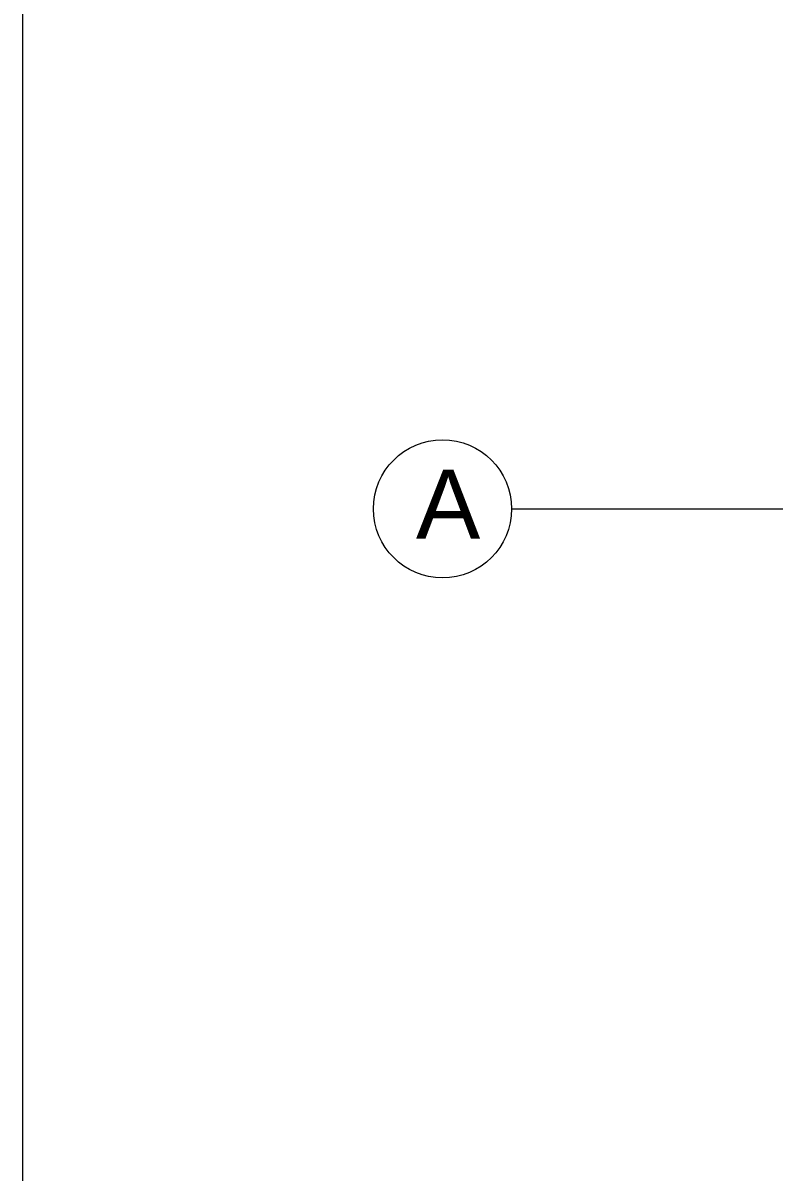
# Model space of a CAD drawing. Header units: millimetres. Extents: x 1531071 to 1560283, y -701792 to -691067.
# Drawn here: x 1544121 to 1544545, y -698650 to -698000 of the extents above; entities that cross this region are included whole.
import ezdxf

# ---------------------------------------------------------------- set-up
doc = ezdxf.new("R2010")
doc.units = ezdxf.units.MM
doc.header["$LTSCALE"] = 20
doc.header["$MEASUREMENT"] = 0
doc.linetypes.add('Dot & Dashed', pattern=[670.277762, 352.777767, -176.388884, 0, -141.111112])
for name, color, linetype, lineweight in [('OXLAR', 6, 'Continuous', 5), ('RAZMERI', 251, 'Continuous', 5), ('Shtamp', 7, 'Continuous', 15)]:
    doc.layers.add(name, color=color, linetype=linetype, lineweight=lineweight)
doc.layers.add('Конструктив - Колонны_Ном._пера__28', color=7, linetype='Continuous', lineweight=40, true_color=0xffe4e1)
doc.styles.add('СГЕНЕРИР_СТИЛЬ_1', font='arial.ttf')

msp = doc.modelspace()

# ---------------------------------------------------------------- linework, layer by layer
at = {"layer": 'OXLAR', "color": 6, "linetype": 'Dot & Dashed', "ltscale": 0.15}
msp.add_line((1544397.16, -698274.92), (1550288.33, -698274.92), dxfattribs=at)
at = {"layer": 'RAZMERI', "color": 0}
msp.add_circle((1544358.16, -698274.92), 39, dxfattribs=at)
at = {"layer": 'Shtamp', "lineweight": 15}
msp.add_lwpolyline([(1544121.13, -695474.75), (1550675.83, -695474.75), (1550675.83, -701306.18), (1544121.13, -701306.18)], close=True, dxfattribs=at)
at = {"layer": 'Конструктив - Колонны_Ном._пера__28', "color": 119, "lineweight": 30, "ltscale": 0.5, "true_color": 0x394c3d}
msp.add_lwpolyline([(1544919.68, -696221.62, 0.440523), (1544698.08, -696425.39), (1544697.42, -698553.07, 0.200564), (1544320.85, -699623.08)], format="xyb", dxfattribs=at)

# ---------------------------------------------------------------- texts
at = {"layer": 'RAZMERI', "color": 0, "style": 'СГЕНЕРИР_СТИЛЬ_1'}
msp.add_text('A', height=39, dxfattribs=at).set_placement((1544343.13, -698291.74))

doc.saveas('drawing.dxf')
